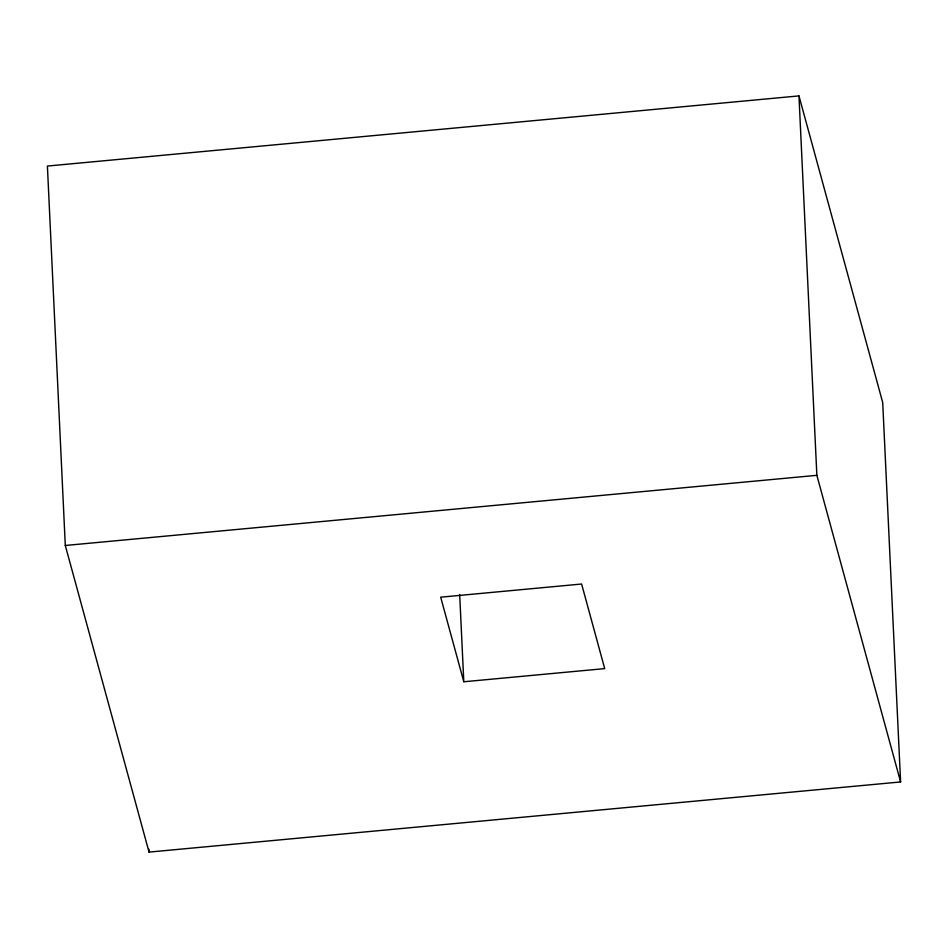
<?xml version="1.0" encoding="UTF-8"?>
<svg xmlns="http://www.w3.org/2000/svg" width="948" height="948" viewBox="0 0 948 948"><rect width="100%" height="100%" fill="white"/><g stroke="black" fill="none" stroke-linecap="round" stroke-linejoin="round"><path stroke-width="1.42" d="M798.963 95.902L47.4 166.054L65.294 545.479L149.037 852.098L900.6 781.946L882.707 402.521L798.963 95.902L816.856 475.327L900.6 781.946M65.294 545.479L816.856 475.327M463.797 681.766L604.706 668.613L581.61 584.027L440.69 597.181L463.797 681.766L459.673 594.491M148.895 849.159L149.037 852.098"/></g></svg>
